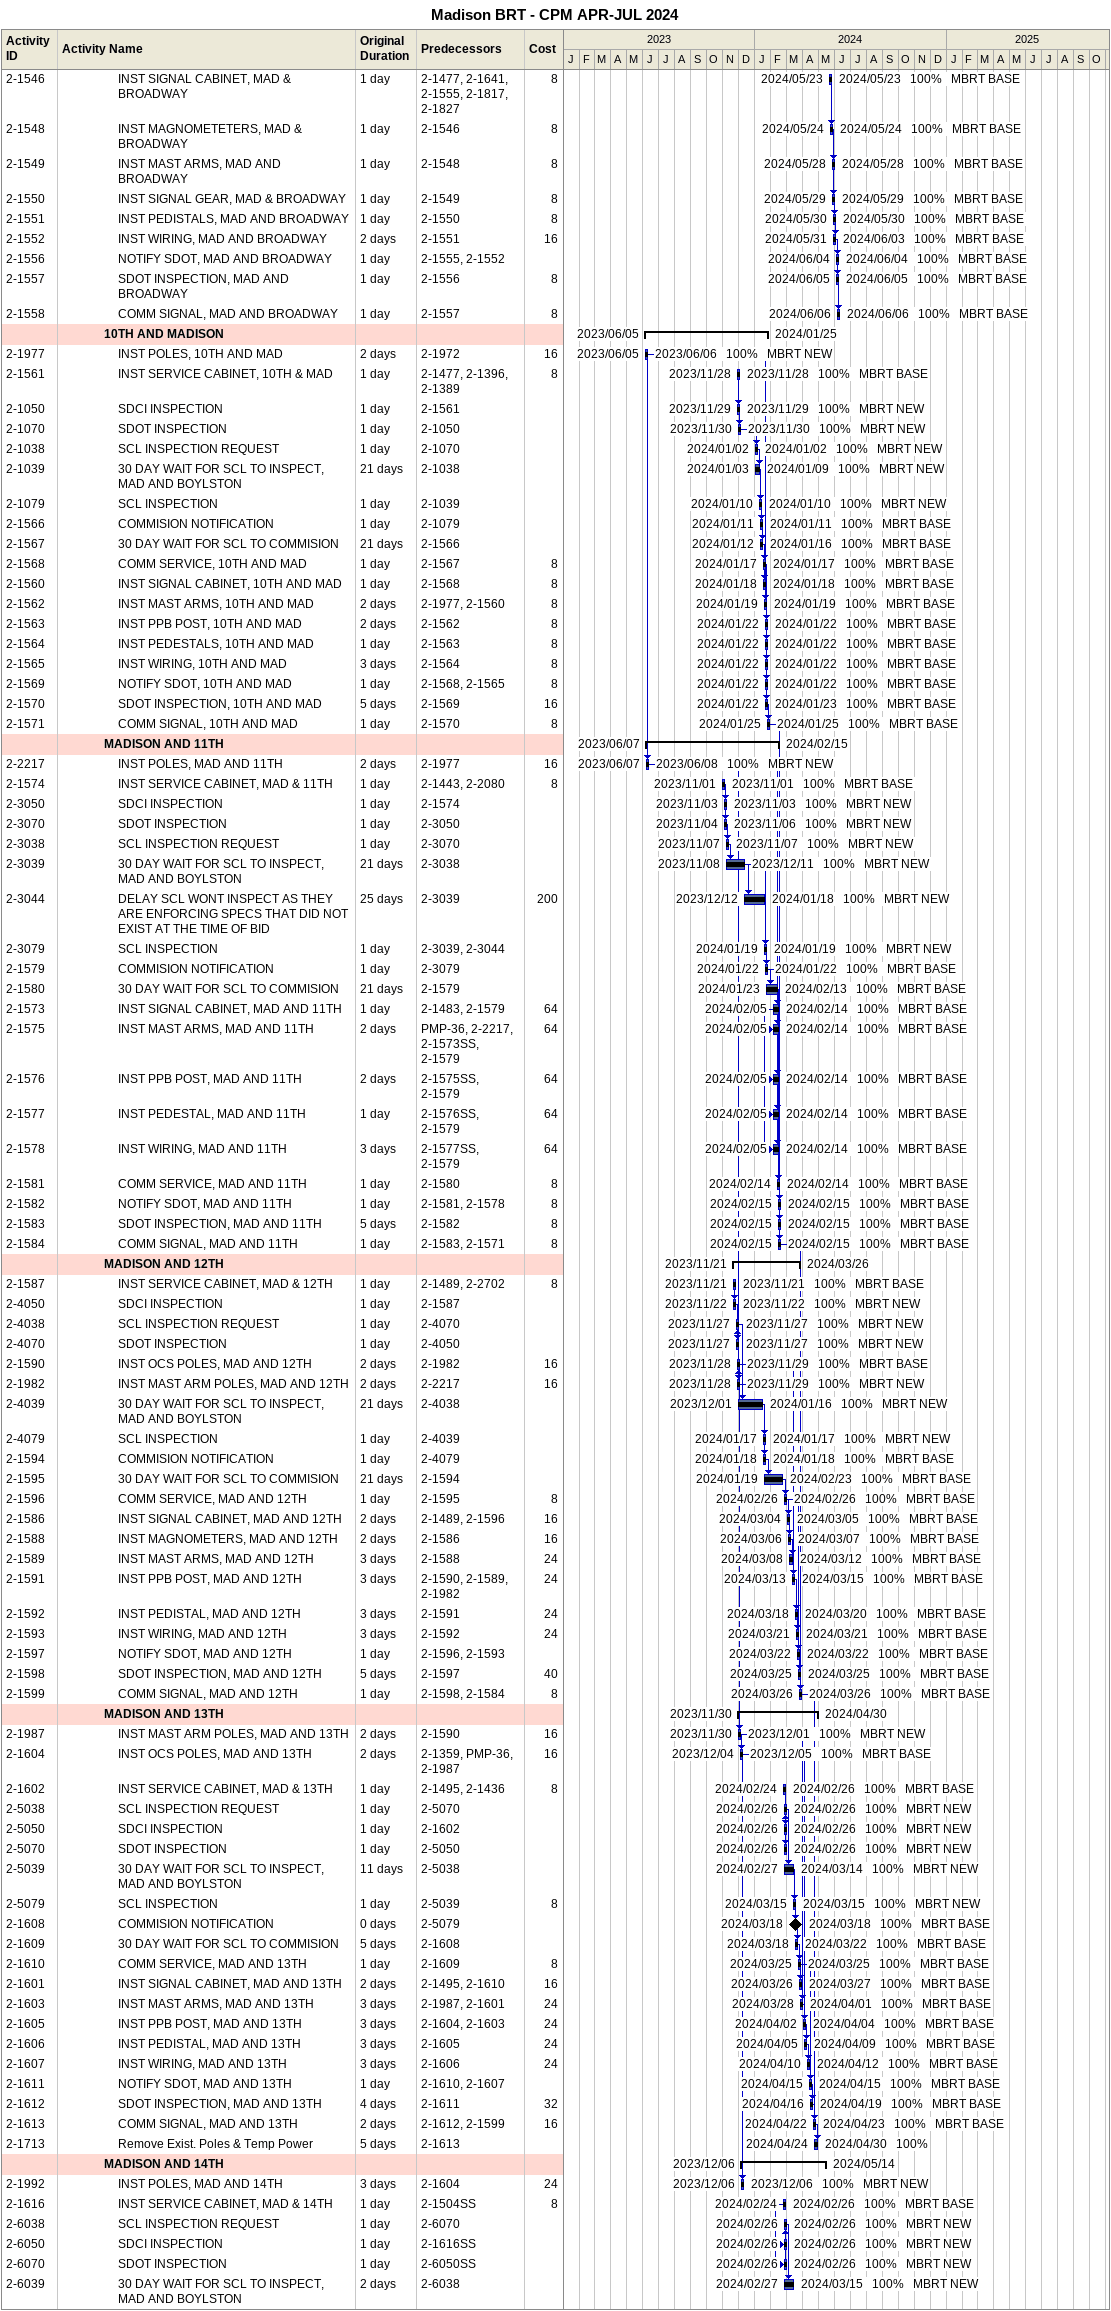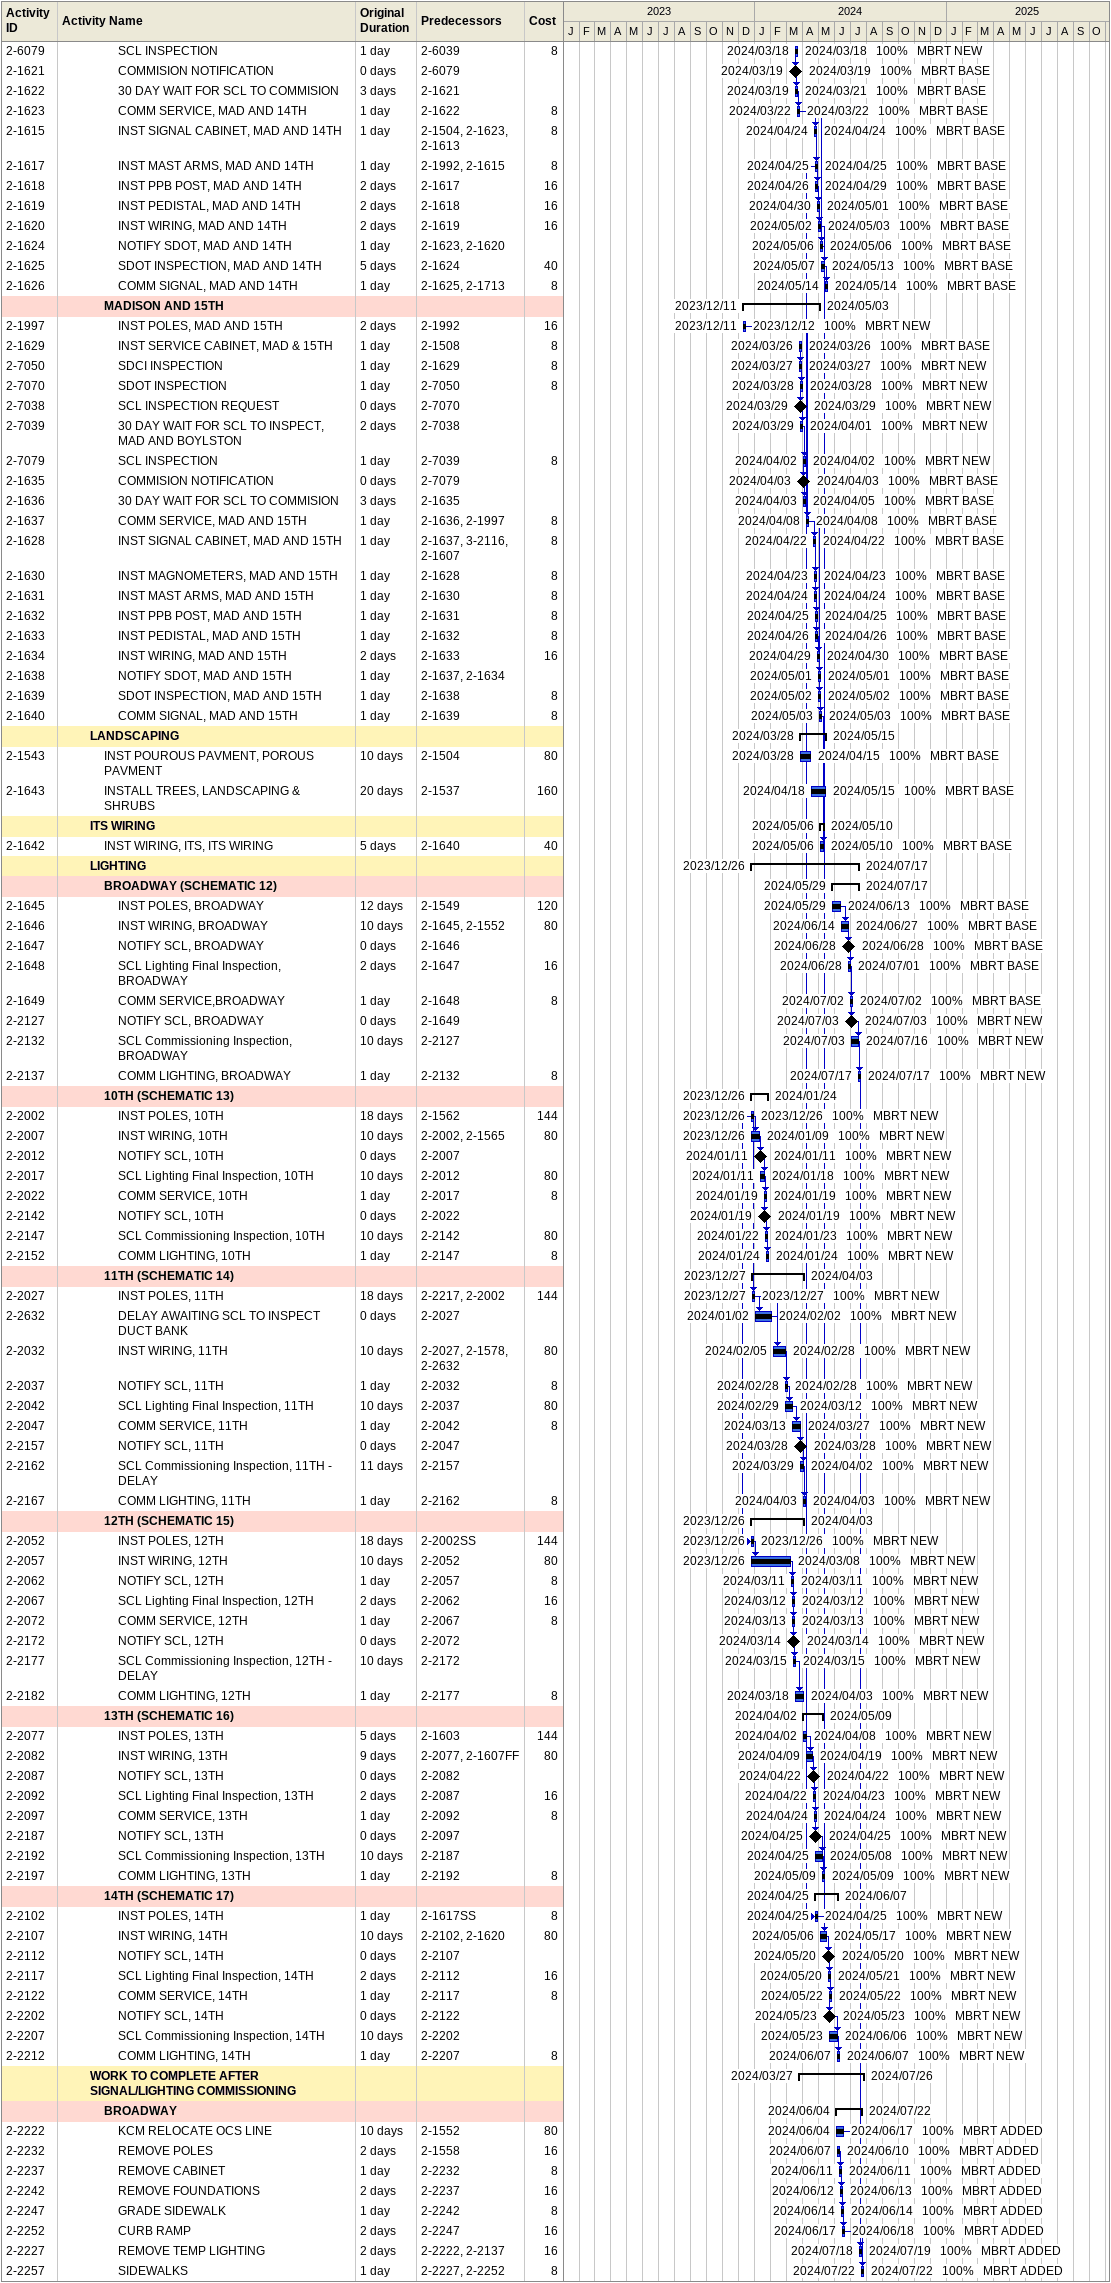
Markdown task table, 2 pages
Madison BRT - CPM APR-JUL 2024

| ID | Level | Task | Original duration | Start | Finish | Predecessors | Resources | % complete | Cost |
|---|---|---|---|---|---|---|---|---|---|
| 2-1546 | 5 | INST SIGNAL CABINET, MAD & BROADWAY | 1d | 2024-05-23 | 2024-05-23 | 2-1477, 2-1641, 2-1555, 2-1817, 2-1827 | MBRT BASE | 100 | 8 |
| 2-1548 | 5 | INST MAGNOMETETERS, MAD & BROADWAY | 1d | 2024-05-24 | 2024-05-24 | 2-1546 | MBRT BASE | 100 | 8 |
| 2-1549 | 5 | INST MAST ARMS, MAD AND BROADWAY | 1d | 2024-05-28 | 2024-05-28 | 2-1548 | MBRT BASE | 100 | 8 |
| 2-1550 | 5 | INST SIGNAL GEAR, MAD & BROADWAY | 1d | 2024-05-29 | 2024-05-29 | 2-1549 | MBRT BASE | 100 | 8 |
| 2-1551 | 5 | INST PEDISTALS, MAD AND BROADWAY | 1d | 2024-05-30 | 2024-05-30 | 2-1550 | MBRT BASE | 100 | 8 |
| 2-1552 | 5 | INST WIRING, MAD AND BROADWAY | 2d | 2024-05-31 | 2024-06-03 | 2-1551 | MBRT BASE | 100 | 16 |
| 2-1556 | 5 | NOTIFY SDOT, MAD AND BROADWAY | 1d | 2024-06-04 | 2024-06-04 | 2-1555, 2-1552 | MBRT BASE | 100 |  |
| 2-1557 | 5 | SDOT INSPECTION, MAD AND BROADWAY | 1d | 2024-06-05 | 2024-06-05 | 2-1556 | MBRT BASE | 100 | 8 |
| 2-1558 | 5 | COMM SIGNAL, MAD AND BROADWAY | 1d | 2024-06-06 | 2024-06-06 | 2-1557 | MBRT BASE | 100 | 8 |
|  | 4 | **10TH AND MADISON** |  | 2023-06-05 | 2024-01-25 |  |  |  |  |
| 2-1977 | 5 | INST POLES, 10TH AND MAD | 2d | 2023-06-05 | 2023-06-06 | 2-1972 | MBRT NEW | 100 | 16 |
| 2-1561 | 5 | INST SERVICE CABINET, 10TH & MAD | 1d | 2023-11-28 | 2023-11-28 | 2-1477, 2-1396, 2-1389 | MBRT BASE | 100 | 8 |
| 2-1050 | 5 | SDCI INSPECTION | 1d | 2023-11-29 | 2023-11-29 | 2-1561 | MBRT NEW | 100 |  |
| 2-1070 | 5 | SDOT INSPECTION | 1d | 2023-11-30 | 2023-11-30 | 2-1050 | MBRT NEW | 100 |  |
| 2-1038 | 5 | SCL INSPECTION REQUEST | 1d | 2024-01-02 | 2024-01-02 | 2-1070 | MBRT NEW | 100 |  |
| 2-1039 | 5 | 30 DAY WAIT FOR SCL TO INSPECT, MAD AND BOYLSTON | 21d | 2024-01-03 | 2024-01-09 | 2-1038 | MBRT NEW | 100 |  |
| 2-1079 | 5 | SCL INSPECTION | 1d | 2024-01-10 | 2024-01-10 | 2-1039 | MBRT NEW | 100 |  |
| 2-1566 | 5 | COMMISION NOTIFICATION | 1d | 2024-01-11 | 2024-01-11 | 2-1079 | MBRT BASE | 100 |  |
| 2-1567 | 5 | 30 DAY WAIT FOR SCL TO COMMISION | 21d | 2024-01-12 | 2024-01-16 | 2-1566 | MBRT BASE | 100 |  |
| 2-1568 | 5 | COMM SERVICE, 10TH AND MAD | 1d | 2024-01-17 | 2024-01-17 | 2-1567 | MBRT BASE | 100 | 8 |
| 2-1560 | 5 | INST SIGNAL CABINET, 10TH AND MAD | 1d | 2024-01-18 | 2024-01-18 | 2-1568 | MBRT BASE | 100 | 8 |
| 2-1562 | 5 | INST MAST ARMS, 10TH AND MAD | 2d | 2024-01-19 | 2024-01-19 | 2-1977, 2-1560 | MBRT BASE | 100 | 8 |
| 2-1563 | 5 | INST PPB POST, 10TH AND MAD | 2d | 2024-01-22 | 2024-01-22 | 2-1562 | MBRT BASE | 100 | 8 |
| 2-1564 | 5 | INST PEDESTALS, 10TH AND MAD | 1d | 2024-01-22 | 2024-01-22 | 2-1563 | MBRT BASE | 100 | 8 |
| 2-1565 | 5 | INST WIRING, 10TH AND MAD | 3d | 2024-01-22 | 2024-01-22 | 2-1564 | MBRT BASE | 100 | 8 |
| 2-1569 | 5 | NOTIFY SDOT, 10TH AND MAD | 1d | 2024-01-22 | 2024-01-22 | 2-1568, 2-1565 | MBRT BASE | 100 | 8 |
| 2-1570 | 5 | SDOT INSPECTION, 10TH AND MAD | 5d | 2024-01-22 | 2024-01-23 | 2-1569 | MBRT BASE | 100 | 16 |
| 2-1571 | 5 | COMM SIGNAL, 10TH AND MAD | 1d | 2024-01-25 | 2024-01-25 | 2-1570 | MBRT BASE | 100 | 8 |
|  | 4 | **MADISON AND 11TH** |  | 2023-06-07 | 2024-02-15 |  |  |  |  |
| 2-2217 | 5 | INST POLES, MAD AND 11TH | 2d | 2023-06-07 | 2023-06-08 | 2-1977 | MBRT NEW | 100 | 16 |
| 2-1574 | 5 | INST SERVICE CABINET, MAD & 11TH | 1d | 2023-11-01 | 2023-11-01 | 2-1443, 2-2080 | MBRT BASE | 100 | 8 |
| 2-3050 | 5 | SDCI INSPECTION | 1d | 2023-11-03 | 2023-11-03 | 2-1574 | MBRT NEW | 100 |  |
| 2-3070 | 5 | SDOT INSPECTION | 1d | 2023-11-04 | 2023-11-06 | 2-3050 | MBRT NEW | 100 |  |
| 2-3038 | 5 | SCL INSPECTION REQUEST | 1d | 2023-11-07 | 2023-11-07 | 2-3070 | MBRT NEW | 100 |  |
| 2-3039 | 5 | 30 DAY WAIT FOR SCL TO INSPECT, MAD AND BOYLSTON | 21d | 2023-11-08 | 2023-12-11 | 2-3038 | MBRT NEW | 100 |  |
| 2-3044 | 5 | DELAY SCL WONT INSPECT AS THEY ARE ENFORCING SPECS THAT DID NOT EXIST AT THE TIME OF BID | 25d | 2023-12-12 | 2024-01-18 | 2-3039 | MBRT NEW | 100 | 200 |
| 2-3079 | 5 | SCL INSPECTION | 1d | 2024-01-19 | 2024-01-19 | 2-3039, 2-3044 | MBRT NEW | 100 |  |
| 2-1579 | 5 | COMMISION NOTIFICATION | 1d | 2024-01-22 | 2024-01-22 | 2-3079 | MBRT BASE | 100 |  |
| 2-1580 | 5 | 30 DAY WAIT FOR SCL TO COMMISION | 21d | 2024-01-23 | 2024-02-13 | 2-1579 | MBRT BASE | 100 |  |
| 2-1573 | 5 | INST SIGNAL CABINET, MAD AND 11TH | 1d | 2024-02-05 | 2024-02-14 | 2-1483, 2-1579 | MBRT BASE | 100 | 64 |
| 2-1575 | 5 | INST MAST ARMS, MAD AND 11TH | 2d | 2024-02-05 | 2024-02-14 | PMP-36, 2-2217, 2-1573SS, 2-1579 | MBRT BASE | 100 | 64 |
| 2-1576 | 5 | INST PPB POST, MAD AND 11TH | 2d | 2024-02-05 | 2024-02-14 | 2-1575SS, 2-1579 | MBRT BASE | 100 | 64 |
| 2-1577 | 5 | INST PEDESTAL, MAD AND 11TH | 1d | 2024-02-05 | 2024-02-14 | 2-1576SS, 2-1579 | MBRT BASE | 100 | 64 |
| 2-1578 | 5 | INST WIRING, MAD AND 11TH | 3d | 2024-02-05 | 2024-02-14 | 2-1577SS, 2-1579 | MBRT BASE | 100 | 64 |
| 2-1581 | 5 | COMM SERVICE, MAD AND 11TH | 1d | 2024-02-14 | 2024-02-14 | 2-1580 | MBRT BASE | 100 | 8 |
| 2-1582 | 5 | NOTIFY SDOT, MAD AND 11TH | 1d | 2024-02-15 | 2024-02-15 | 2-1581, 2-1578 | MBRT BASE | 100 | 8 |
| 2-1583 | 5 | SDOT INSPECTION, MAD AND 11TH | 5d | 2024-02-15 | 2024-02-15 | 2-1582 | MBRT BASE | 100 | 8 |
| 2-1584 | 5 | COMM SIGNAL, MAD AND 11TH | 1d | 2024-02-15 | 2024-02-15 | 2-1583, 2-1571 | MBRT BASE | 100 | 8 |
|  | 4 | **MADISON AND 12TH** |  | 2023-11-21 | 2024-03-26 |  |  |  |  |
| 2-1587 | 5 | INST SERVICE CABINET, MAD & 12TH | 1d | 2023-11-21 | 2023-11-21 | 2-1489, 2-2702 | MBRT BASE | 100 | 8 |
| 2-4050 | 5 | SDCI INSPECTION | 1d | 2023-11-22 | 2023-11-22 | 2-1587 | MBRT NEW | 100 |  |
| 2-4038 | 5 | SCL INSPECTION REQUEST | 1d | 2023-11-27 | 2023-11-27 | 2-4070 | MBRT NEW | 100 |  |
| 2-4070 | 5 | SDOT INSPECTION | 1d | 2023-11-27 | 2023-11-27 | 2-4050 | MBRT NEW | 100 |  |
| 2-1590 | 5 | INST OCS POLES, MAD AND 12TH | 2d | 2023-11-28 | 2023-11-29 | 2-1982 | MBRT BASE | 100 | 16 |
| 2-1982 | 5 | INST MAST ARM POLES, MAD AND 12TH | 2d | 2023-11-28 | 2023-11-29 | 2-2217 | MBRT NEW | 100 | 16 |
| 2-4039 | 5 | 30 DAY WAIT FOR SCL TO INSPECT, MAD AND BOYLSTON | 21d | 2023-12-01 | 2024-01-16 | 2-4038 | MBRT NEW | 100 |  |
| 2-4079 | 5 | SCL INSPECTION | 1d | 2024-01-17 | 2024-01-17 | 2-4039 | MBRT NEW | 100 |  |
| 2-1594 | 5 | COMMISION NOTIFICATION | 1d | 2024-01-18 | 2024-01-18 | 2-4079 | MBRT BASE | 100 |  |
| 2-1595 | 5 | 30 DAY WAIT FOR SCL TO COMMISION | 21d | 2024-01-19 | 2024-02-23 | 2-1594 | MBRT BASE | 100 |  |
| 2-1596 | 5 | COMM SERVICE, MAD AND 12TH | 1d | 2024-02-26 | 2024-02-26 | 2-1595 | MBRT BASE | 100 | 8 |
| 2-1586 | 5 | INST SIGNAL CABINET, MAD AND 12TH | 2d | 2024-03-04 | 2024-03-05 | 2-1489, 2-1596 | MBRT BASE | 100 | 16 |
| 2-1588 | 5 | INST MAGNOMETERS, MAD AND 12TH | 2d | 2024-03-06 | 2024-03-07 | 2-1586 | MBRT BASE | 100 | 16 |
| 2-1589 | 5 | INST MAST ARMS, MAD AND 12TH | 3d | 2024-03-08 | 2024-03-12 | 2-1588 | MBRT BASE | 100 | 24 |
| 2-1591 | 5 | INST PPB POST, MAD AND 12TH | 3d | 2024-03-13 | 2024-03-15 | 2-1590, 2-1589, 2-1982 | MBRT BASE | 100 | 24 |
| 2-1592 | 5 | INST PEDISTAL, MAD AND 12TH | 3d | 2024-03-18 | 2024-03-20 | 2-1591 | MBRT BASE | 100 | 24 |
| 2-1593 | 5 | INST WIRING, MAD AND 12TH | 3d | 2024-03-21 | 2024-03-21 | 2-1592 | MBRT BASE | 100 | 24 |
| 2-1597 | 5 | NOTIFY SDOT, MAD AND 12TH | 1d | 2024-03-22 | 2024-03-22 | 2-1596, 2-1593 | MBRT BASE | 100 |  |
| 2-1598 | 5 | SDOT INSPECTION, MAD AND 12TH | 5d | 2024-03-25 | 2024-03-25 | 2-1597 | MBRT BASE | 100 | 40 |
| 2-1599 | 5 | COMM SIGNAL, MAD AND 12TH | 1d | 2024-03-26 | 2024-03-26 | 2-1598, 2-1584 | MBRT BASE | 100 | 8 |
|  | 4 | **MADISON AND 13TH** |  | 2023-11-30 | 2024-04-30 |  |  |  |  |
| 2-1987 | 5 | INST MAST ARM POLES, MAD AND 13TH | 2d | 2023-11-30 | 2023-12-01 | 2-1590 | MBRT NEW | 100 | 16 |
| 2-1604 | 5 | INST OCS POLES, MAD AND 13TH | 2d | 2023-12-04 | 2023-12-05 | 2-1359, PMP-36, 2-1987 | MBRT BASE | 100 | 16 |
| 2-1602 | 5 | INST SERVICE CABINET, MAD & 13TH | 1d | 2024-02-24 | 2024-02-26 | 2-1495, 2-1436 | MBRT BASE | 100 | 8 |
| 2-5038 | 5 | SCL INSPECTION REQUEST | 1d | 2024-02-26 | 2024-02-26 | 2-5070 | MBRT NEW | 100 |  |
| 2-5050 | 5 | SDCI INSPECTION | 1d | 2024-02-26 | 2024-02-26 | 2-1602 | MBRT NEW | 100 |  |
| 2-5070 | 5 | SDOT INSPECTION | 1d | 2024-02-26 | 2024-02-26 | 2-5050 | MBRT NEW | 100 |  |
| 2-5039 | 5 | 30 DAY WAIT FOR SCL TO INSPECT, MAD AND BOYLSTON | 11d | 2024-02-27 | 2024-03-14 | 2-5038 | MBRT NEW | 100 |  |
| 2-5079 | 5 | SCL INSPECTION | 1d | 2024-03-15 | 2024-03-15 | 2-5039 | MBRT NEW | 100 | 8 |
| 2-1608 | 5 | COMMISION NOTIFICATION | 0d | 2024-03-18 | 2024-03-18 | 2-5079 | MBRT BASE | 100 |  |
| 2-1609 | 5 | 30 DAY WAIT FOR SCL TO COMMISION | 5d | 2024-03-18 | 2024-03-22 | 2-1608 | MBRT BASE | 100 |  |
| 2-1610 | 5 | COMM SERVICE, MAD AND 13TH | 1d | 2024-03-25 | 2024-03-25 | 2-1609 | MBRT BASE | 100 | 8 |
| 2-1601 | 5 | INST SIGNAL CABINET, MAD AND 13TH | 2d | 2024-03-26 | 2024-03-27 | 2-1495, 2-1610 | MBRT BASE | 100 | 16 |
| 2-1603 | 5 | INST MAST ARMS, MAD AND 13TH | 3d | 2024-03-28 | 2024-04-01 | 2-1987, 2-1601 | MBRT BASE | 100 | 24 |
| 2-1605 | 5 | INST PPB POST, MAD AND 13TH | 3d | 2024-04-02 | 2024-04-04 | 2-1604, 2-1603 | MBRT BASE | 100 | 24 |
| 2-1606 | 5 | INST PEDISTAL, MAD AND 13TH | 3d | 2024-04-05 | 2024-04-09 | 2-1605 | MBRT BASE | 100 | 24 |
| 2-1607 | 5 | INST WIRING, MAD AND 13TH | 3d | 2024-04-10 | 2024-04-12 | 2-1606 | MBRT BASE | 100 | 24 |
| 2-1611 | 5 | NOTIFY SDOT, MAD AND 13TH | 1d | 2024-04-15 | 2024-04-15 | 2-1610, 2-1607 | MBRT BASE | 100 |  |
| 2-1612 | 5 | SDOT INSPECTION, MAD AND 13TH | 4d | 2024-04-16 | 2024-04-19 | 2-1611 | MBRT BASE | 100 | 32 |
| 2-1613 | 5 | COMM SIGNAL, MAD AND 13TH | 2d | 2024-04-22 | 2024-04-23 | 2-1612, 2-1599 | MBRT BASE | 100 | 16 |
| 2-1713 | 5 | Remove Exist. Poles & Temp Power | 5d | 2024-04-24 | 2024-04-30 | 2-1613 |  | 100 |  |
|  | 4 | **MADISON AND 14TH** |  | 2023-12-06 | 2024-05-14 |  |  |  |  |
| 2-1992 | 5 | INST POLES, MAD AND 14TH | 3d | 2023-12-06 | 2023-12-06 | 2-1604 | MBRT NEW | 100 | 24 |
| 2-1616 | 5 | INST SERVICE CABINET, MAD & 14TH | 1d | 2024-02-24 | 2024-02-26 | 2-1504SS | MBRT BASE | 100 | 8 |
| 2-6038 | 5 | SCL INSPECTION REQUEST | 1d | 2024-02-26 | 2024-02-26 | 2-6070 | MBRT NEW | 100 |  |
| 2-6050 | 5 | SDCI INSPECTION | 1d | 2024-02-26 | 2024-02-26 | 2-1616SS | MBRT NEW | 100 |  |
| 2-6070 | 5 | SDOT INSPECTION | 1d | 2024-02-26 | 2024-02-26 | 2-6050SS | MBRT NEW | 100 |  |
| 2-6039 | 5 | 30 DAY WAIT FOR SCL TO INSPECT, MAD AND BOYLSTON | 2d | 2024-02-27 | 2024-03-15 | 2-6038 | MBRT NEW | 100 |  |
| 2-6079 | 5 | SCL INSPECTION | 1d | 2024-03-18 | 2024-03-18 | 2-6039 | MBRT NEW | 100 | 8 |
| 2-1621 | 5 | COMMISION NOTIFICATION | 0d | 2024-03-19 | 2024-03-19 | 2-6079 | MBRT BASE | 100 |  |
| 2-1622 | 5 | 30 DAY WAIT FOR SCL TO COMMISION | 3d | 2024-03-19 | 2024-03-21 | 2-1621 | MBRT BASE | 100 |  |
| 2-1623 | 5 | COMM SERVICE, MAD AND 14TH | 1d | 2024-03-22 | 2024-03-22 | 2-1622 | MBRT BASE | 100 | 8 |
| 2-1615 | 5 | INST SIGNAL CABINET, MAD AND 14TH | 1d | 2024-04-24 | 2024-04-24 | 2-1504, 2-1623, 2-1613 | MBRT BASE | 100 | 8 |
| 2-1617 | 5 | INST MAST ARMS, MAD AND 14TH | 1d | 2024-04-25 | 2024-04-25 | 2-1992, 2-1615 | MBRT BASE | 100 | 8 |
| 2-1618 | 5 | INST PPB POST, MAD AND 14TH | 2d | 2024-04-26 | 2024-04-29 | 2-1617 | MBRT BASE | 100 | 16 |
| 2-1619 | 5 | INST PEDISTAL, MAD AND 14TH | 2d | 2024-04-30 | 2024-05-01 | 2-1618 | MBRT BASE | 100 | 16 |
| 2-1620 | 5 | INST WIRING, MAD AND 14TH | 2d | 2024-05-02 | 2024-05-03 | 2-1619 | MBRT BASE | 100 | 16 |
| 2-1624 | 5 | NOTIFY SDOT, MAD AND 14TH | 1d | 2024-05-06 | 2024-05-06 | 2-1623, 2-1620 | MBRT BASE | 100 |  |
| 2-1625 | 5 | SDOT INSPECTION, MAD AND 14TH | 5d | 2024-05-07 | 2024-05-13 | 2-1624 | MBRT BASE | 100 | 40 |
| 2-1626 | 5 | COMM SIGNAL, MAD AND 14TH | 1d | 2024-05-14 | 2024-05-14 | 2-1625, 2-1713 | MBRT BASE | 100 | 8 |
|  | 4 | **MADISON AND 15TH** |  | 2023-12-11 | 2024-05-03 |  |  |  |  |
| 2-1997 | 5 | INST POLES, MAD AND 15TH | 2d | 2023-12-11 | 2023-12-12 | 2-1992 | MBRT NEW | 100 | 16 |
| 2-1629 | 5 | INST SERVICE CABINET, MAD & 15TH | 1d | 2024-03-26 | 2024-03-26 | 2-1508 | MBRT BASE | 100 | 8 |
| 2-7050 | 5 | SDCI INSPECTION | 1d | 2024-03-27 | 2024-03-27 | 2-1629 | MBRT NEW | 100 | 8 |
| 2-7070 | 5 | SDOT INSPECTION | 1d | 2024-03-28 | 2024-03-28 | 2-7050 | MBRT NEW | 100 | 8 |
| 2-7038 | 5 | SCL INSPECTION REQUEST | 0d | 2024-03-29 | 2024-03-29 | 2-7070 | MBRT NEW | 100 |  |
| 2-7039 | 5 | 30 DAY WAIT FOR SCL TO INSPECT, MAD AND BOYLSTON | 2d | 2024-03-29 | 2024-04-01 | 2-7038 | MBRT NEW | 100 |  |
| 2-7079 | 5 | SCL INSPECTION | 1d | 2024-04-02 | 2024-04-02 | 2-7039 | MBRT NEW | 100 | 8 |
| 2-1635 | 5 | COMMISION NOTIFICATION | 0d | 2024-04-03 | 2024-04-03 | 2-7079 | MBRT BASE | 100 |  |
| 2-1636 | 5 | 30 DAY WAIT FOR SCL TO COMMISION | 3d | 2024-04-03 | 2024-04-05 | 2-1635 | MBRT BASE | 100 |  |
| 2-1637 | 5 | COMM SERVICE, MAD AND 15TH | 1d | 2024-04-08 | 2024-04-08 | 2-1636, 2-1997 | MBRT BASE | 100 | 8 |
| 2-1628 | 5 | INST SIGNAL CABINET, MAD AND 15TH | 1d | 2024-04-22 | 2024-04-22 | 2-1637, 3-2116, 2-1607 | MBRT BASE | 100 | 8 |
| 2-1630 | 5 | INST MAGNOMETERS, MAD AND 15TH | 1d | 2024-04-23 | 2024-04-23 | 2-1628 | MBRT BASE | 100 | 8 |
| 2-1631 | 5 | INST MAST ARMS, MAD AND 15TH | 1d | 2024-04-24 | 2024-04-24 | 2-1630 | MBRT BASE | 100 | 8 |
| 2-1632 | 5 | INST PPB POST, MAD AND 15TH | 1d | 2024-04-25 | 2024-04-25 | 2-1631 | MBRT BASE | 100 | 8 |
| 2-1633 | 5 | INST PEDISTAL, MAD AND 15TH | 1d | 2024-04-26 | 2024-04-26 | 2-1632 | MBRT BASE | 100 | 8 |
| 2-1634 | 5 | INST WIRING, MAD AND 15TH | 2d | 2024-04-29 | 2024-04-30 | 2-1633 | MBRT BASE | 100 | 16 |
| 2-1638 | 5 | NOTIFY SDOT, MAD AND 15TH | 1d | 2024-05-01 | 2024-05-01 | 2-1637, 2-1634 | MBRT BASE | 100 |  |
| 2-1639 | 5 | SDOT INSPECTION, MAD AND 15TH | 1d | 2024-05-02 | 2024-05-02 | 2-1638 | MBRT BASE | 100 | 8 |
| 2-1640 | 5 | COMM SIGNAL, MAD AND 15TH | 1d | 2024-05-03 | 2024-05-03 | 2-1639 | MBRT BASE | 100 | 8 |
|  | 3 | **LANDSCAPING** |  | 2024-03-28 | 2024-05-15 |  |  |  |  |
| 2-1543 | 4 | INST POUROUS PAVMENT, POROUS PAVMENT | 10d | 2024-03-28 | 2024-04-15 | 2-1504 | MBRT BASE | 100 | 80 |
| 2-1643 | 4 | INSTALL TREES, LANDSCAPING & SHRUBS | 20d | 2024-04-18 | 2024-05-15 | 2-1537 | MBRT BASE | 100 | 160 |
|  | 3 | **ITS WIRING** |  | 2024-05-06 | 2024-05-10 |  |  |  |  |
| 2-1642 | 4 | INST WIRING, ITS, ITS WIRING | 5d | 2024-05-06 | 2024-05-10 | 2-1640 | MBRT BASE | 100 | 40 |
|  | 3 | **LIGHTING** |  | 2023-12-26 | 2024-07-17 |  |  |  |  |
|  | 4 | **BROADWAY (SCHEMATIC 12)** |  | 2024-05-29 | 2024-07-17 |  |  |  |  |
| 2-1645 | 5 | INST POLES, BROADWAY | 12d | 2024-05-29 | 2024-06-13 | 2-1549 | MBRT BASE | 100 | 120 |
| 2-1646 | 5 | INST WIRING, BROADWAY | 10d | 2024-06-14 | 2024-06-27 | 2-1645, 2-1552 | MBRT BASE | 100 | 80 |
| 2-1647 | 5 | NOTIFY SCL, BROADWAY | 0d | 2024-06-28 | 2024-06-28 | 2-1646 | MBRT BASE | 100 |  |
| 2-1648 | 5 | SCL Lighting Final Inspection, BROADWAY | 2d | 2024-06-28 | 2024-07-01 | 2-1647 | MBRT BASE | 100 | 16 |
| 2-1649 | 5 | COMM SERVICE,BROADWAY | 1d | 2024-07-02 | 2024-07-02 | 2-1648 | MBRT BASE | 100 | 8 |
| 2-2127 | 5 | NOTIFY SCL, BROADWAY | 0d | 2024-07-03 | 2024-07-03 | 2-1649 | MBRT NEW | 100 |  |
| 2-2132 | 5 | SCL Commissioning Inspection, BROADWAY | 10d | 2024-07-03 | 2024-07-16 | 2-2127 | MBRT NEW | 100 |  |
| 2-2137 | 5 | COMM LIGHTING, BROADWAY | 1d | 2024-07-17 | 2024-07-17 | 2-2132 | MBRT NEW | 100 | 8 |
|  | 4 | **10TH (SCHEMATIC 13)** |  | 2023-12-26 | 2024-01-24 |  |  |  |  |
| 2-2002 | 5 | INST POLES, 10TH | 18d | 2023-12-26 | 2023-12-26 | 2-1562 | MBRT NEW | 100 | 144 |
| 2-2007 | 5 | INST WIRING, 10TH | 10d | 2023-12-26 | 2024-01-09 | 2-2002, 2-1565 | MBRT NEW | 100 | 80 |
| 2-2012 | 5 | NOTIFY SCL, 10TH | 0d | 2024-01-11 | 2024-01-11 | 2-2007 | MBRT NEW | 100 |  |
| 2-2017 | 5 | SCL Lighting Final Inspection, 10TH | 10d | 2024-01-11 | 2024-01-18 | 2-2012 | MBRT NEW | 100 | 80 |
| 2-2022 | 5 | COMM SERVICE, 10TH | 1d | 2024-01-19 | 2024-01-19 | 2-2017 | MBRT NEW | 100 | 8 |
| 2-2142 | 5 | NOTIFY SCL, 10TH | 0d | 2024-01-19 | 2024-01-19 | 2-2022 | MBRT NEW | 100 |  |
| 2-2147 | 5 | SCL Commissioning Inspection, 10TH | 10d | 2024-01-22 | 2024-01-23 | 2-2142 | MBRT NEW | 100 | 80 |
| 2-2152 | 5 | COMM LIGHTING, 10TH | 1d | 2024-01-24 | 2024-01-24 | 2-2147 | MBRT NEW | 100 | 8 |
|  | 4 | **11TH (SCHEMATIC 14)** |  | 2023-12-27 | 2024-04-03 |  |  |  |  |
| 2-2027 | 5 | INST POLES, 11TH | 18d | 2023-12-27 | 2023-12-27 | 2-2217, 2-2002 | MBRT NEW | 100 | 144 |
| 2-2632 | 5 | DELAY AWAITING SCL TO INSPECT DUCT BANK | 0d | 2024-01-02 | 2024-02-02 | 2-2027 | MBRT NEW | 100 |  |
| 2-2032 | 5 | INST WIRING, 11TH | 10d | 2024-02-05 | 2024-02-28 | 2-2027, 2-1578, 2-2632 | MBRT NEW | 100 | 80 |
| 2-2037 | 5 | NOTIFY SCL, 11TH | 1d | 2024-02-28 | 2024-02-28 | 2-2032 | MBRT NEW | 100 | 8 |
| 2-2042 | 5 | SCL Lighting Final Inspection, 11TH | 10d | 2024-02-29 | 2024-03-12 | 2-2037 | MBRT NEW | 100 | 80 |
| 2-2047 | 5 | COMM SERVICE, 11TH | 1d | 2024-03-13 | 2024-03-27 | 2-2042 | MBRT NEW | 100 | 8 |
| 2-2157 | 5 | NOTIFY SCL, 11TH | 0d | 2024-03-28 | 2024-03-28 | 2-2047 | MBRT NEW | 100 |  |
| 2-2162 | 5 | SCL Commissioning Inspection, 11TH - DELAY | 11d | 2024-03-29 | 2024-04-02 | 2-2157 | MBRT NEW | 100 |  |
| 2-2167 | 5 | COMM LIGHTING, 11TH | 1d | 2024-04-03 | 2024-04-03 | 2-2162 | MBRT NEW | 100 | 8 |
|  | 4 | **12TH (SCHEMATIC 15)** |  | 2023-12-26 | 2024-04-03 |  |  |  |  |
| 2-2052 | 5 | INST POLES, 12TH | 18d | 2023-12-26 | 2023-12-26 | 2-2002SS | MBRT NEW | 100 | 144 |
| 2-2057 | 5 | INST WIRING, 12TH | 10d | 2023-12-26 | 2024-03-08 | 2-2052 | MBRT NEW | 100 | 80 |
| 2-2062 | 5 | NOTIFY SCL, 12TH | 1d | 2024-03-11 | 2024-03-11 | 2-2057 | MBRT NEW | 100 | 8 |
| 2-2067 | 5 | SCL Lighting Final Inspection, 12TH | 2d | 2024-03-12 | 2024-03-12 | 2-2062 | MBRT NEW | 100 | 16 |
| 2-2072 | 5 | COMM SERVICE, 12TH | 1d | 2024-03-13 | 2024-03-13 | 2-2067 | MBRT NEW | 100 | 8 |
| 2-2172 | 5 | NOTIFY SCL, 12TH | 0d | 2024-03-14 | 2024-03-14 | 2-2072 | MBRT NEW | 100 |  |
| 2-2177 | 5 | SCL Commissioning Inspection, 12TH - DELAY | 10d | 2024-03-15 | 2024-03-15 | 2-2172 | MBRT NEW | 100 |  |
| 2-2182 | 5 | COMM LIGHTING, 12TH | 1d | 2024-03-18 | 2024-04-03 | 2-2177 | MBRT NEW | 100 | 8 |
|  | 4 | **13TH (SCHEMATIC 16)** |  | 2024-04-02 | 2024-05-09 |  |  |  |  |
| 2-2077 | 5 | INST POLES, 13TH | 5d | 2024-04-02 | 2024-04-08 | 2-1603 | MBRT NEW | 100 | 144 |
| 2-2082 | 5 | INST WIRING, 13TH | 9d | 2024-04-09 | 2024-04-19 | 2-2077, 2-1607FF | MBRT NEW | 100 | 80 |
| 2-2087 | 5 | NOTIFY SCL, 13TH | 0d | 2024-04-22 | 2024-04-22 | 2-2082 | MBRT NEW | 100 |  |
| 2-2092 | 5 | SCL Lighting Final Inspection, 13TH | 2d | 2024-04-22 | 2024-04-23 | 2-2087 | MBRT NEW | 100 | 16 |
| 2-2097 | 5 | COMM SERVICE, 13TH | 1d | 2024-04-24 | 2024-04-24 | 2-2092 | MBRT NEW | 100 | 8 |
| 2-2187 | 5 | NOTIFY SCL, 13TH | 0d | 2024-04-25 | 2024-04-25 | 2-2097 | MBRT NEW | 100 |  |
| 2-2192 | 5 | SCL Commissioning Inspection, 13TH | 10d | 2024-04-25 | 2024-05-08 | 2-2187 | MBRT NEW | 100 |  |
| 2-2197 | 5 | COMM LIGHTING, 13TH | 1d | 2024-05-09 | 2024-05-09 | 2-2192 | MBRT NEW | 100 | 8 |
|  | 4 | **14TH (SCHEMATIC 17)** |  | 2024-04-25 | 2024-06-07 |  |  |  |  |
| 2-2102 | 5 | INST POLES, 14TH | 1d | 2024-04-25 | 2024-04-25 | 2-1617SS | MBRT NEW | 100 | 8 |
| 2-2107 | 5 | INST WIRING, 14TH | 10d | 2024-05-06 | 2024-05-17 | 2-2102, 2-1620 | MBRT NEW | 100 | 80 |
| 2-2112 | 5 | NOTIFY SCL, 14TH | 0d | 2024-05-20 | 2024-05-20 | 2-2107 | MBRT NEW | 100 |  |
| 2-2117 | 5 | SCL Lighting Final Inspection, 14TH | 2d | 2024-05-20 | 2024-05-21 | 2-2112 | MBRT NEW | 100 | 16 |
| 2-2122 | 5 | COMM SERVICE, 14TH | 1d | 2024-05-22 | 2024-05-22 | 2-2117 | MBRT NEW | 100 | 8 |
| 2-2202 | 5 | NOTIFY SCL, 14TH | 0d | 2024-05-23 | 2024-05-23 | 2-2122 | MBRT NEW | 100 |  |
| 2-2207 | 5 | SCL Commissioning Inspection, 14TH | 10d | 2024-05-23 | 2024-06-06 | 2-2202 | MBRT NEW | 100 |  |
| 2-2212 | 5 | COMM LIGHTING, 14TH | 1d | 2024-06-07 | 2024-06-07 | 2-2207 | MBRT NEW | 100 | 8 |
|  | 3 | **WORK TO COMPLETE AFTER SIGNAL/LIGHTING COMMISSIONING** |  | 2024-03-27 | 2024-07-26 |  |  |  |  |
|  | 4 | **BROADWAY** |  | 2024-06-04 | 2024-07-22 |  |  |  |  |
| 2-2222 | 5 | KCM RELOCATE OCS LINE | 10d | 2024-06-04 | 2024-06-17 | 2-1552 | MBRT ADDED | 100 | 80 |
| 2-2232 | 5 | REMOVE POLES | 2d | 2024-06-07 | 2024-06-10 | 2-1558 | MBRT ADDED | 100 | 16 |
| 2-2237 | 5 | REMOVE CABINET | 1d | 2024-06-11 | 2024-06-11 | 2-2232 | MBRT ADDED | 100 | 8 |
| 2-2242 | 5 | REMOVE FOUNDATIONS | 2d | 2024-06-12 | 2024-06-13 | 2-2237 | MBRT ADDED | 100 | 16 |
| 2-2247 | 5 | GRADE SIDEWALK | 1d | 2024-06-14 | 2024-06-14 | 2-2242 | MBRT ADDED | 100 | 8 |
| 2-2252 | 5 | CURB RAMP | 2d | 2024-06-17 | 2024-06-18 | 2-2247 | MBRT ADDED | 100 | 16 |
| 2-2227 | 5 | REMOVE TEMP LIGHTING | 2d | 2024-07-18 | 2024-07-19 | 2-2222, 2-2137 | MBRT ADDED | 100 | 16 |
| 2-2257 | 5 | SIDEWALKS | 1d | 2024-07-22 | 2024-07-22 | 2-2227, 2-2252 | MBRT ADDED | 100 | 8 |
